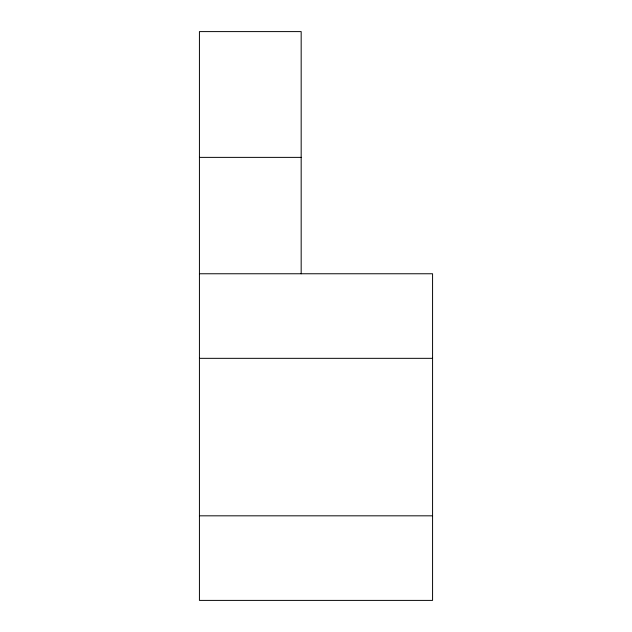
<?xml version="1.0" encoding="UTF-8"?>
<svg xmlns="http://www.w3.org/2000/svg" width="632" height="632" viewBox="0 0 632 632"><rect width="100%" height="100%" fill="white"/><g stroke="black" fill="none" stroke-linecap="round" stroke-linejoin="round"><path stroke-width="0.95" d="M199.428 157.376L301.172 157.376M199.428 273.759L432.572 273.759L432.572 600.4L199.428 600.4L199.428 31.6L301.172 31.6L301.172 273.759M199.428 358.336L432.572 358.336M199.428 515.823L432.572 515.823"/></g></svg>
